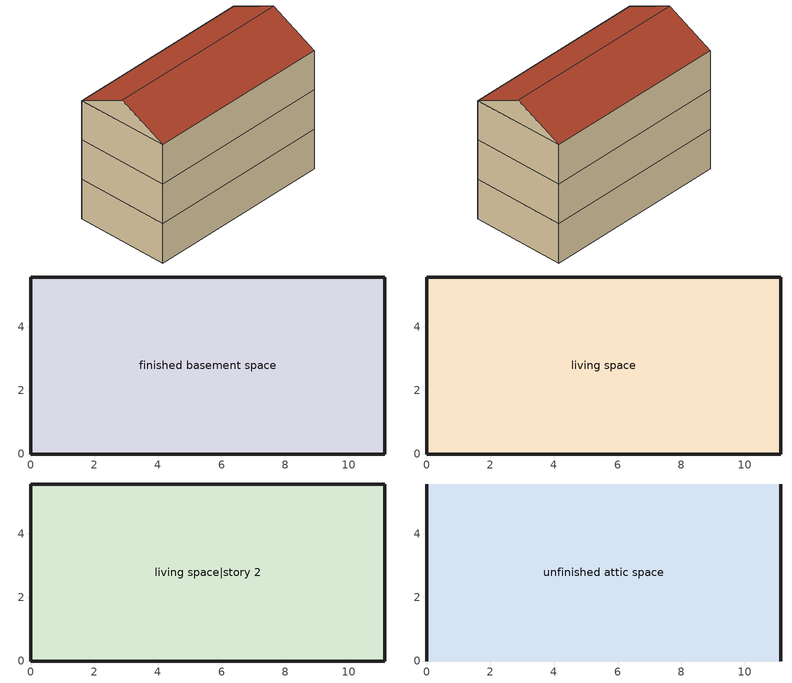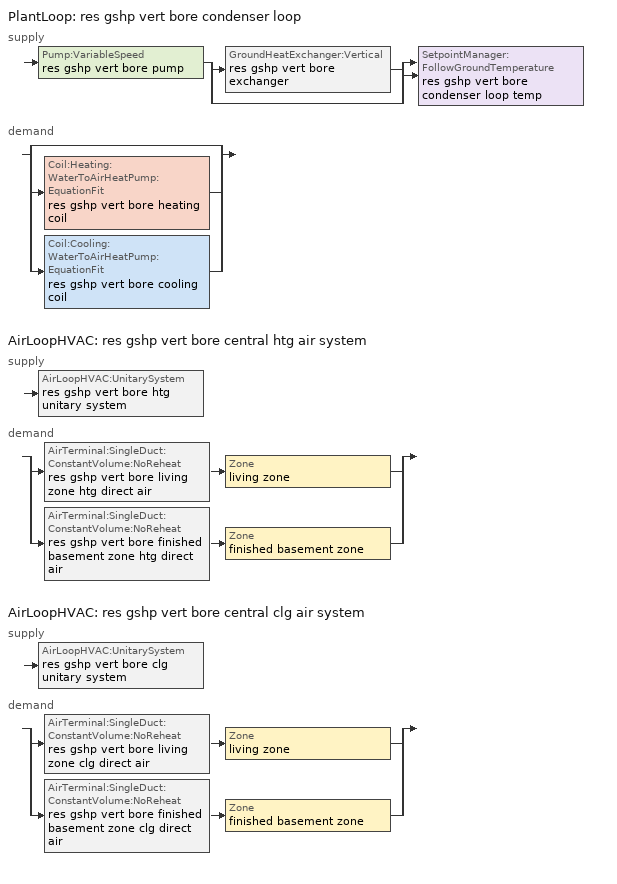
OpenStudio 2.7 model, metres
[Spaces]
finished basement space
 floor foundation: 0,0 0,5.56 11.13,5.56 11.13,0 z-2.44
 wall foundation: 0,5.56 0,0 11.13,0 11.13,5.56 0,5.56 z-2.44:0
living space
 floor to finished basement space: 0,0 0,5.56 11.13,5.56 11.13,0 z0
 wall outside: 0,5.56 0,0 11.13,0 11.13,5.56 0,5.56 z0:2.44
living space|story 2
 floor to living space: 0,0 0,5.56 11.13,5.56 11.13,0 z2.44
 wall outside: 0,5.56 0,0 11.13,0 11.13,5.56 0,5.56 z2.44:4.88
unfinished attic space
 floor to living space|story 2: 0,5.56 11.13,5.56 11.13,0 0,0 z4.88
 wall outside: 0,2.78,6.27 0,5.56,4.88 0,0,4.88; 11.13,2.78,6.27 11.13,0,4.88 11.13,5.56,4.88
 roof outside: 11.13,2.78,6.27 0,2.78,6.27 0,0,4.88 11.13,0,4.88; 0,2.78,6.27 11.13,2.78,6.27 11.13,5.56,4.88 0,5.56,4.88
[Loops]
PlantLoop 'res gshp vert bore condenser loop'
 supply: Pump:VariableSpeed 'res gshp vert bore pump' > split
  | GroundHeatExchanger:Vertical 'res gshp vert bore exchanger'
  | bypass
  join > SetpointManager:FollowGroundTemperature 'res gshp vert bore condenser loop temp'
 demand: split
  | bypass
  | Coil:Heating:WaterToAirHeatPump:EquationFit 'res gshp vert bore heating coil'
  | Coil:Cooling:WaterToAirHeatPump:EquationFit 'res gshp vert bore cooling coil'
AirLoopHVAC 'res gshp vert bore central htg air system'
 supply: AirLoopHVAC:UnitarySystem 'res gshp vert bore htg unitary system'
 demand: split
  | AirTerminal:SingleDuct:ConstantVolume:NoReheat 'res gshp vert bore living zone htg direct air' > Zone 'living zone'
  | AirTerminal:SingleDuct:ConstantVolume:NoReheat 'res gshp vert bore finished basement zone htg direct air' > Zone 'finished basement zone'
AirLoopHVAC 'res gshp vert bore central clg air system'
 supply: AirLoopHVAC:UnitarySystem 'res gshp vert bore clg unitary system'
 demand: split
  | AirTerminal:SingleDuct:ConstantVolume:NoReheat 'res gshp vert bore living zone clg direct air' > Zone 'living zone'
  | AirTerminal:SingleDuct:ConstantVolume:NoReheat 'res gshp vert bore finished basement zone clg direct air' > Zone 'finished basement zone'
[Building]
Building 1: North Axis {deg}=0; Standards Number of Stories=3; Standards Number of Above Ground Stories=2; Standards Building Type=singlefamilydetached; Standards Number of Living Units=1
[Site]
Denver Intl Ap_CO_USA: Latitude {deg}=39.83; Longitude {deg}=-104.65; Time Zone {hr}=-7; Elevation {m}=1650
[ClimateZones]
Climate Zone Institution Name 2=Building America; Climate Zone Document Year 2=0; Climate Zone Value 2=Cold
[Site:WaterMainsTemperature]
Calculation Method=Correlation; Annual Average Outdoor Air Temperature {C}=10.8753; Maximum Difference In Monthly Average Outdoor Air Temperatures {deltaC}=23.1524
[Site:GroundTemperature:Deep]
10.8753, 10.8753, 10.8753, 10.8753, 10.8753, 10.8753, 10.8753, 10.8753, 10.8753, 10.8753, 10.8753, 10.8753
[ThermalZone] Use Ideal Air Loads=No
Name | Thermostat
living zone | living zone temperature setpoint
unfinished attic zone
finished basement zone | finished basement zone temperature setpoint
[Sizing:Zone] Zone Cooling Design Supply Air Temperature Input Method=SupplyAirTemperature; Zone Cooling Design Supply Air Temperature {C}=14; Zone Cooling Design Supply Air Temperature Difference {deltaC}=11.11; Zone Heating Design Supply Air Temperature Input Method=SupplyAirTemperature; Zone Heating Design Supply Air Temperature {C}=40; Zone Heating Design Supply Air Temperature Difference {deltaC}=11.11; Zone Cooling Design Supply Air Humidity Ratio {kg-H2O/kg-air}=0.0085; Zone Heating Design Supply Air Humidity Ratio {kg-H2O/kg-air}=0.008; Cooling Design Air Flow Method=DesignDay; Heating Design Air Flow Method=DesignDay; Account for Dedicated Outdoor Air System=No; Dedicated Outdoor Air System Control Strategy=NeutralSupplyAir; Dedicated Outdoor Air Low Setpoint Temperature for Design {C}=autosize; Dedicated Outdoor Air High Setpoint Temperature for Design {C}=autosize
living zone; unfinished attic zone; finished basement zone
[Zone equipment]
living zone: res gshp vert bore living zone htg direct air, res gshp vert bore living zone clg direct air
finished basement zone: res gshp vert bore finished basement zone htg direct air, res gshp vert bore finished basement zone clg direct air
[Space]
Name | Space Type | Thermal Zone | Building Unit
living space; living space|story 2 | Space Type 1 | living zone | unit 1
unfinished attic space | Space Type 2 | unfinished attic zone
finished basement space | Space Type 3 | finished basement zone | unit 1
[SpaceType]
Name | Standards Space Type
Space Type 1 | living
Space Type 2 | unfinished attic
Space Type 3 | finished basement
[BuildingUnit]
unit 1: Building Unit Type=Residential
[GroundHeatExchanger:Vertical]
res gshp vert bore exchanger: Maximum Flow Rate {m3/s}=0.0033; Number of Bore Holes=120; Bore Hole Length {m}=76.2; Bore Hole Radius {m}=0.0635; Ground Thermal Conductivity {W/m-K}=1.0386; Ground Thermal Heat Capacity {J/m3-K}=1.93558e+06; Ground Temperature {C}=10.8753; Design Flow Rate {m3/s}=0.0033; Grout Thermal Conductivity {W/m-K}=0.6924; Pipe Thermal Conductivity {W/m-K}=0.39813; Pipe Out Diameter {m}=0.02667; U-Tube Distance {m}=0.0245389; Pipe Thickness {m}=0.0024257; Maximum Length of Simulation=1; G-Function Reference Ratio=0.0005; G-Function Ln(T/Ts) Value 1=-15.2996; G-Function G Value 1=-0.348322; G-Function Ln(T/Ts) Value 2=-14.201; G-Function G Value 2=0.022208; G-Function Ln(T/Ts) Value 3=-13.2202; G-Function G Value 3=0.412345; G-Function Ln(T/Ts) Value 4=-12.2086; G-Function G Value 4=0.867498; G-Function Ln(T/Ts) Value 5=-11.1888; G-Function G Value 5=1.357839; G-Function Ln(T/Ts) Value 6=-10.1816; G-Function G Value 6=1.852024; G-Function Ln(T/Ts) Value 7=-9.1815; G-Function G Value 7=2.345656; G-Function Ln(T/Ts) Value 8=-8.6809; G-Function G Value 8=2.593958; G-Function Ln(T/Ts) Value 9=-8.5; G-Function G Value 9=2.679; G-Function Ln(T/Ts) Value 10=-7.8; G-Function G Value 10=3.023; G-Function Ln(T/Ts) Value 11=-7.2; G-Function G Value 11=3.32; G-Function Ln(T/Ts) Value 12=-6.5; G-Function G Value 12=3.681; G-Function Ln(T/Ts) Value 13=-5.9; G-Function G Value 13=4.071; G-Function Ln(T/Ts) Value 14=-5.2; G-Function G Value 14=4.828; G-Function Ln(T/Ts) Value 15=-4.5; G-Function G Value 15=6.253; G-Function Ln(T/Ts) Value 16=-3.963; G-Function G Value 16=7.894; G-Function Ln(T/Ts) Value 17=-3.27; G-Function G Value 17=11.82; G-Function Ln(T/Ts) Value 18=-2.864; G-Function G Value 18=15.117; G-Function Ln(T/Ts) Value 19=-2.577; G-Function G Value 19=18.006; G-Function Ln(T/Ts) Value 20=-2.171; G-Function G Value 20=22.887; G-Function Ln(T/Ts) Value 21=-1.884; G-Function G Value 21=26.924; G-Function Ln(T/Ts) Value 22=-1.191; G-Function G Value 22=38.004; G-Function Ln(T/Ts) Value 23=-0.497; G-Function G Value 23=49.919; G-Function Ln(T/Ts) Value 24=-0.274; G-Function G Value 24=53.407; G-Function Ln(T/Ts) Value 25=-0.051; G-Function G Value 25=56.632; G-Function Ln(T/Ts) Value 26=0.196; G-Function G Value 26=59.825; G-Function Ln(T/Ts) Value 27=0.419; G-Function G Value 27=62.349; G-Function Ln(T/Ts) Value 28=0.642; G-Function G Value 28=64.524; G-Function Ln(T/Ts) Value 29=0.873; G-Function G Value 29=66.412; G-Function Ln(T/Ts) Value 30=1.112; G-Function G Value 30=67.993; G-Function Ln(T/Ts) Value 31=1.335; G-Function G Value 31=69.162; G-Function Ln(T/Ts) Value 32=1.679; G-Function G Value 32=70.476; G-Function Ln(T/Ts) Value 33=2.028; G-Function G Value 33=71.361; G-Function Ln(T/Ts) Value 34=2.275; G-Function G Value 34=71.79; G-Function Ln(T/Ts) Value 35=3.003; G-Function G Value 35=72.511
[PlantLoop]
res gshp vert bore condenser loop: Fluid Type=Water; Glycol Concentration=30; Maximum Loop Temperature {C}=48.88889; Minimum Loop Temperature {C}=1.66667; Minimum Loop Flow Rate {m3/s}=0; Plant Loop Volume {m3}=Autocalculate; Load Distribution Scheme=SequentialLoad
[Sizing:Plant]
res gshp vert bore condenser loop: Loop Type=Condenser; Design Loop Exit Temperature {C}=29.4444; Loop Design Temperature Difference {deltaC}=5.55556; Sizing Option=NonCoincident; Zone Timesteps in Averaging Window=1; Coincident Sizing Factor Mode=None
[SetpointManager:FollowGroundTemperature]
res gshp vert bore condenser loop temp: Control Variable=Temperature; Offset Temperature Difference {deltaC}=0; Maximum Setpoint Temperature {C}=48.88889; Minimum Setpoint Temperature {C}=1.66667
[Pump:VariableSpeed]
res gshp vert bore pump: Rated Pump Head {Pa}=149460; Motor Efficiency=0.462; Fraction of Motor Inefficiencies to Fluid Stream=0; Coefficient 1 of the Part Load Performance Curve=0; Coefficient 2 of the Part Load Performance Curve=1; Coefficient 3 of the Part Load Performance Curve=0; Coefficient 4 of the Part Load Performance Curve=0; Minimum Flow Rate {m3/s}=0; Pump Control Type=Intermittent; Skin Loss Radiative Fraction=0.5; Design Power Sizing Method=PowerPerFlowPerPressure; Design Electric Power per Unit Flow Rate {W/(m3/s)}=348701.1; Design Shaft Power per Unit Flow Rate per Unit Head {W-s/m3-Pa}=1.28205; Design Minimum Flow Rate Fraction=0
[Coil:Heating:WaterToAirHeatPump:EquationFit]
res gshp vert bore heating coil: Rated Heating Coefficient of Performance {W/W}=3.64475; Heating Capacity Coefficient 1=-5.21544; Heating Capacity Coefficient 2=-1.07399; Heating Capacity Coefficient 3=7.59731; Heating Capacity Coefficient 4=0; Heating Capacity Coefficient 5=0; Heating Power Consumption Coefficient 1=-11.0778; Heating Power Consumption Coefficient 2=10.2338; Heating Power Consumption Coefficient 3=1.52933; Heating Power Consumption Coefficient 4=0; Heating Power Consumption Coefficient 5=0
[Coil:Heating:Electric]
res gshp vert bore supp heater: Availability Schedule=res heating season; Efficiency=1
[Fan:OnOff] Availability Schedule=Always On Discrete; Fan Total Efficiency=0.75; Pressure Rise {Pa}=794.58; Maximum Flow Rate {m3/s}=autosize; Motor Efficiency=1; Motor In Airstream Fraction=1
Name | Fan Power Ratio Function of Speed Ratio Curve | Fan Efficiency Ratio Function of Speed Ratio Curve
res gshp vert bore living zone htg supply fan | Fan On Off Power Curve | Fan On Off Efficiency Curve
res gshp vert bore living zone clg supply fan | Fan On Off Power Curve 1 | Fan On Off Efficiency Curve 1
[AirLoopHVAC:UnitarySystem] Control Type=Load; Controlling Zone or Thermostat Location=living zone; Dehumidification Control Type=None; Availability Schedule=Always On Discrete; Fan Placement=BlowThrough; Supply Air Fan Operating Mode Schedule=Always Off Discrete; DX Heating Coil Sizing Ratio=1; Use DOAS DX Cooling Coil=No; DOAS DX Cooling Coil Leaving Minimum Air Temperature {C}=2; Latent Load Control=SensibleOnlyLoadControl; Supply Air Flow Rate During Cooling Operation {m3/s}=autosize; Supply Air Flow Rate During Heating Operation {m3/s}=autosize; Supply Air Flow Rate When No Cooling or Heating is Required {m3/s}=0; Maximum Supply Air Temperature {C}=76.6667; Maximum Outdoor Dry-Bulb Temperature for Supplemental Heater Operation {C}=4.44444; Maximum Cycling Rate {cycles/hr}=2.5; Heat Pump Time Constant {s}=60; Fraction of On-Cycle Power Use=0.01; Heat Pump Fan Delay Time {s}=60; Ancilliary On-Cycle Electric Power {W}=0; Ancilliary Off-Cycle Electric Power {W}=0
Name | Supply Fan | Heating Coil | Supplemental Heating Coil | Cooling Coil
res gshp vert bore htg unitary system | res gshp vert bore living zone htg supply fan | res gshp vert bore heating coil | res gshp vert bore supp heater
res gshp vert bore clg unitary system | res gshp vert bore living zone clg supply fan |  |  | res gshp vert bore cooling coil
[AirLoopHVAC] Availability Schedule=Always On Discrete; Design Supply Air Flow Rate {m3/s}=AutoSize
res gshp vert bore central htg air system; res gshp vert bore central clg air system
[Sizing:System] Type of Load to Size On=Sensible; Design Outdoor Air Flow Rate {m3/s}=Autosize; Central Heating Maximum System Air Flow Ratio=0.3; Preheat Design Temperature {C}=7; Preheat Design Humidity Ratio {kg-H2O/kg-Air}=0.008; Precool Design Temperature {C}=12.8; Precool Design Humidity Ratio {kg-H2O/kg-Air}=0.008; Central Cooling Design Supply Air Temperature {C}=12.8; Central Heating Design Supply Air Temperature {C}=16.7; Sizing Option=NonCoincident; 100% Outdoor Air in Cooling=Yes; 100% Outdoor Air in Heating=Yes; Central Cooling Design Supply Air Humidity Ratio {kg-H2O/kg-Air}=0.0085; Central Heating Design Supply Air Humidity Ratio {kg-H2O/kg-Air}=0.008; Cooling Design Air Flow Method=DesignDay; Cooling Design Air Flow Rate {m3/s}=0; Heating Design Air Flow Method=DesignDay; Heating Design Air Flow Rate {m3/s}=0; System Outdoor Air Method=ZoneSum; Zone Maximum Outdoor Air Fraction=1; Cooling Supply Air Flow Rate Per Floor Area {m3/s-m2}=0.00996765; Cooling Fraction of Autosized Cooling Supply Air Flow Rate=1; Cooling Supply Air Flow Rate Per Unit Cooling Capacity {m3/s-W}=3.94755e-05; Heating Supply Air Flow Rate Per Floor Area {m3/s-m2}=0.00996765; Heating Fraction of Autosized Heating Supply Air Flow Rate=1; Heating Fraction of Autosized Cooling Supply Air Flow Rate=1; Heating Supply Air Flow Rate Per Unit Heating Capacity {m3/s-W}=3.15882e-05; Cooling Design Capacity Method=CoolingDesignCapacity; Cooling Design Capacity {W}=autosize; Cooling Design Capacity Per Floor Area {W/m2}=234.7; Fraction of Autosized Cooling Design Capacity=1; Heating Design Capacity Method=HeatingDesignCapacity; Heating Design Capacity {W}=autosize; Heating Design Capacity Per Floor Area {W/m2}=157; Fraction of Autosized Heating Design Capacity=1; Central Cooling Capacity Control Method=OnOff
res gshp vert bore central htg air system; res gshp vert bore central clg air system
[AirTerminal:SingleDuct:ConstantVolume:NoReheat] Availability Schedule=Always On Discrete; Maximum Air Flow Rate {m3/s}=AutoSize
res gshp vert bore living zone htg direct air; res gshp vert bore finished basement zone htg direct air; res gshp vert bore living zone clg direct air; res gshp vert bore finished basement zone clg direct air
[Coil:Cooling:WaterToAirHeatPump:EquationFit]
res gshp vert bore cooling coil: Rated Cooling Coefficient of Performance {W/W}=5.35551; Total Cooling Capacity Coefficient 1=-3.91606; Total Cooling Capacity Coefficient 2=7.04294; Total Cooling Capacity Coefficient 3=-2.27059; Total Cooling Capacity Coefficient 4=0; Total Cooling Capacity Coefficient 5=0; Sensible Cooling Capacity Coefficient 1=26.7839; Sensible Cooling Capacity Coefficient 2=0; Sensible Cooling Capacity Coefficient 3=-23.8324; Sensible Cooling Capacity Coefficient 4=-1.11574; Sensible Cooling Capacity Coefficient 5=0; Sensible Cooling Capacity Coefficient 6=0; Cooling Power Consumption Coefficient 1=-6.23374; Cooling Power Consumption Coefficient 2=1.6101; Cooling Power Consumption Coefficient 3=5.31708; Cooling Power Consumption Coefficient 4=0; Cooling Power Consumption Coefficient 5=0; Nominal Time for Condensate Removal to Begin {s}=1000; Ratio of Initial Moisture Evaporation Rate and Steady State Latent Capacity=1.5
[ThermostatSetpoint:DualSetpoint] Heating Setpoint Temperature Schedule=res heating setpoint; Cooling Setpoint Temperature Schedule=res cooling setpoint
living zone temperature setpoint; finished basement zone temperature setpoint
[Schedule:Constant]
Name | Value
Always On Discrete | 1
Always Off Discrete | 0
[Curve:Exponent] Coefficient1 Constant=1; Coefficient2 Constant=0; Coefficient3 Constant=0; Minimum Value of x=0; Maximum Value of x=1
Fan On Off Power Curve; Fan On Off Power Curve 1
[Curve:Cubic] Coefficient1 Constant=1; Coefficient2 x=0; Coefficient3 x**2=0; Coefficient4 x**3=0; Minimum Value of x=0; Maximum Value of x=1
Fan On Off Efficiency Curve; Fan On Off Efficiency Curve 1
[Schedule:Ruleset]
Name | Default Day Schedule
res heating season | Schedule Day 1
res heating setpoint | Schedule Day 2
res cooling setpoint | Schedule Day 3
[Schedule:Day]
Schedule Day 1; Schedule Day 2; Schedule Day 3: 24, 0, 0
res heating season allday1; res heating season allday2; res heating season allday3; res heating season allday4; res heating season allday5; res heating season allday6; res heating season allday7; res heating season allday8; res heating season allday9; res heating season allday10; res heating season allday11; res heating season allday12: 24, 0, 1
res heating setpoint allday1; res heating setpoint allday2; res heating setpoint allday3; res heating setpoint allday4; res heating setpoint allday5; res heating setpoint allday6; res heating setpoint allday7; res heating setpoint allday8; res heating setpoint allday9; res heating setpoint allday10; res heating setpoint allday11; res heating setpoint allday12: 24, 0, 21.6667
res cooling setpoint allday1; res cooling setpoint allday2; res cooling setpoint allday3; res cooling setpoint allday4; res cooling setpoint allday5; res cooling setpoint allday6; res cooling setpoint allday7; res cooling setpoint allday8; res cooling setpoint allday9; res cooling setpoint allday10; res cooling setpoint allday11; res cooling setpoint allday12: 24, 0, 24.4444
[Schedule:Rule] Apply Sunday=Yes; Apply Monday=Yes; Apply Tuesday=Yes; Apply Wednesday=Yes; Apply Thursday=Yes; Apply Friday=Yes; Apply Saturday=Yes; Date Specification Type=DateRange; Start Day=1
Name | Schedule Ruleset | Rule Order | Day Schedule | Start Month | End Month | End Day
res heating season allday ruleset1 | res heating season | 11 | res heating season allday1 | 1 | 1 | 31
res heating season allday ruleset2 | res heating season | 10 | res heating season allday2 | 2 | 2 | 28
res heating season allday ruleset3 | res heating season | 9 | res heating season allday3 | 3 | 3 | 31
res heating season allday ruleset4 | res heating season | 8 | res heating season allday4 | 4 | 4 | 30
res heating season allday ruleset5 | res heating season | 7 | res heating season allday5 | 5 | 5 | 31
res heating season allday ruleset6 | res heating season | 6 | res heating season allday6 | 6 | 6 | 30
res heating season allday ruleset7 | res heating season | 5 | res heating season allday7 | 7 | 7 | 31
res heating season allday ruleset8 | res heating season | 4 | res heating season allday8 | 8 | 8 | 31
res heating season allday ruleset9 | res heating season | 3 | res heating season allday9 | 9 | 9 | 30
res heating season allday ruleset10 | res heating season | 2 | res heating season allday10 | 10 | 10 | 31
res heating season allday ruleset11 | res heating season | 1 | res heating season allday11 | 11 | 11 | 30
res heating season allday ruleset12 | res heating season | 0 | res heating season allday12 | 12 | 12 | 31
res heating setpoint allday ruleset1 | res heating setpoint | 11 | res heating setpoint allday1 | 1 | 1 | 31
res heating setpoint allday ruleset2 | res heating setpoint | 10 | res heating setpoint allday2 | 2 | 2 | 28
res heating setpoint allday ruleset3 | res heating setpoint | 9 | res heating setpoint allday3 | 3 | 3 | 31
res heating setpoint allday ruleset4 | res heating setpoint | 8 | res heating setpoint allday4 | 4 | 4 | 30
res heating setpoint allday ruleset5 | res heating setpoint | 7 | res heating setpoint allday5 | 5 | 5 | 31
res heating setpoint allday ruleset6 | res heating setpoint | 6 | res heating setpoint allday6 | 6 | 6 | 30
res heating setpoint allday ruleset7 | res heating setpoint | 5 | res heating setpoint allday7 | 7 | 7 | 31
res heating setpoint allday ruleset8 | res heating setpoint | 4 | res heating setpoint allday8 | 8 | 8 | 31
res heating setpoint allday ruleset9 | res heating setpoint | 3 | res heating setpoint allday9 | 9 | 9 | 30
res heating setpoint allday ruleset10 | res heating setpoint | 2 | res heating setpoint allday10 | 10 | 10 | 31
res heating setpoint allday ruleset11 | res heating setpoint | 1 | res heating setpoint allday11 | 11 | 11 | 30
res heating setpoint allday ruleset12 | res heating setpoint | 0 | res heating setpoint allday12 | 12 | 12 | 31
res cooling setpoint allday ruleset1 | res cooling setpoint | 11 | res cooling setpoint allday1 | 1 | 1 | 31
res cooling setpoint allday ruleset2 | res cooling setpoint | 10 | res cooling setpoint allday2 | 2 | 2 | 28
res cooling setpoint allday ruleset3 | res cooling setpoint | 9 | res cooling setpoint allday3 | 3 | 3 | 31
res cooling setpoint allday ruleset4 | res cooling setpoint | 8 | res cooling setpoint allday4 | 4 | 4 | 30
res cooling setpoint allday ruleset5 | res cooling setpoint | 7 | res cooling setpoint allday5 | 5 | 5 | 31
res cooling setpoint allday ruleset6 | res cooling setpoint | 6 | res cooling setpoint allday6 | 6 | 6 | 30
res cooling setpoint allday ruleset7 | res cooling setpoint | 5 | res cooling setpoint allday7 | 7 | 7 | 31
res cooling setpoint allday ruleset8 | res cooling setpoint | 4 | res cooling setpoint allday8 | 8 | 8 | 31
res cooling setpoint allday ruleset9 | res cooling setpoint | 3 | res cooling setpoint allday9 | 9 | 9 | 30
res cooling setpoint allday ruleset10 | res cooling setpoint | 2 | res cooling setpoint allday10 | 10 | 10 | 31
res cooling setpoint allday ruleset11 | res cooling setpoint | 1 | res cooling setpoint allday11 | 11 | 11 | 30
res cooling setpoint allday ruleset12 | res cooling setpoint | 0 | res cooling setpoint allday12 | 12 | 12 | 31
